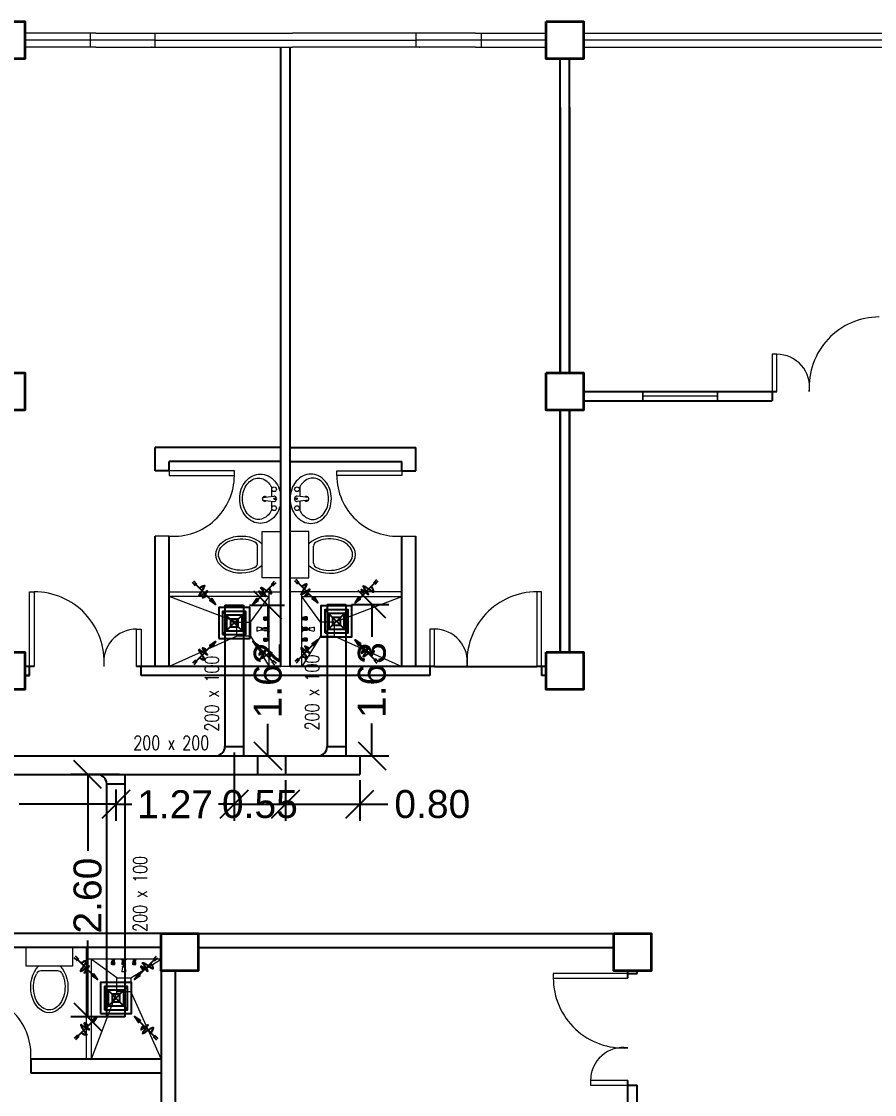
# Model space of a CAD drawing. Header units: millimetres. Extents: x 3 to 434, y 1 to 233.
# Drawn here: x 383.68 to 392.84, y 124.66 to 136.19 of the extents above; entities that cross this region are included whole.
import ezdxf

# ---------------------------------------------------------------- set-up
doc = ezdxf.new("R2010")
doc.units = ezdxf.units.MM
doc.header["$MEASUREMENT"] = 0
for name, color, linetype in [('AIR', 7, 'Continuous'), ('AIR-00', 8, 'Continuous'), ('AIR-03', 30, 'Continuous'), ('dimen', 7, 'Continuous'), ('ducting label', 7, 'Continuous'), ('exhaust', 1, 'Continuous')]:
    doc.layers.add(name, color=color, linetype=linetype)
doc.styles.add('Arch-Dim', font='simplex.shx', dxfattribs={"width": 0.75})
doc.styles.get("Standard").update_dxf_attribs({"font": 'arial.ttf'})
doc.dimstyles.new('Copy of dimension', dxfattribs={"dimtxt": 0.3, "dimasz": 0.3, "dimexe": 0.18, "dimexo": 0.0625, "dimgap": 0.09, "dimtad": 0, "dimzin": 0, "dimdsep": 46, "dimtxsty": 'Standard', "dimblk": 'OBLIQUE', "dimcen": 0.09, "dimclrd": 256, "dimclre": 256, "dimclrt": 256, "dimadec": 0, "dimazin": 0, "dimtfac": 1, "dimtofl": 0, "dimtmove": 0, "dimatfit": 3, "dimldrblk": 'OBLIQUE', "dimfxl": 1, "dimtolj": 1, "dimtzin": 0, "dimarcsym": 0})

# ---------------------------------------------------------------- blocks, each defined once
blk = doc.blocks.new('GRILL-C-IN')
at = {"layer": 'AIR-00', "ltscale": 3}
for p, q in [((-0.623, 0.601), (-0.674, 0.651)), ((-0.601, 0.623), (-0.651, 0.674)), ((-0.637, 0.637), (-0.3, 0.3)), ((0.637, 0.637), (0.3, 0.3)), ((0.601, 0.623), (0.651, 0.674)), ((0.623, 0.601), (0.674, 0.651)), ((-0.637, -0.637), (-0.3, -0.3)), ((0.637, -0.637), (0.3, -0.3)), ((-0.623, -0.601), (-0.674, -0.651)), ((-0.601, -0.623), (-0.651, -0.674)), ((0.601, -0.623), (0.651, -0.674)), ((0.623, -0.601), (0.674, -0.651))]:
    blk.add_line(p, q, dxfattribs=at)
at = {"layer": 'AIR-00', "color": 50}
for p, q in [((-0.188, 0.187), (0.187, -0.188)), ((0.187, 0.187), (-0.188, -0.188))]:
    blk.add_line(p, q, dxfattribs=at)
at = {"layer": 'AIR-00', "ltscale": 3}
for points in [[(-0.362, 0.393), (-0.393, 0.362), (-0.3, 0.3)], [(0.393, 0.362), (0.362, 0.393), (0.3, 0.3)], [(-0.362, -0.393), (-0.393, -0.362), (-0.3, -0.3)], [(0.393, -0.362), (0.362, -0.393), (0.3, -0.3)]]:
    blk.add_lwpolyline(points, close=True, dxfattribs=at)
at = {"layer": 'AIR-00', "color": 50}
for points in [[(-0.188, -0.188), (0.187, -0.188), (0.187, 0.187), (-0.188, 0.187)], [(-0.125, -0.125), (0.125, -0.125), (0.125, 0.125), (-0.125, 0.125)], [(-0.062, -0.062), (0.062, -0.062), (0.062, 0.062), (-0.062, 0.062)]]:
    blk.add_lwpolyline(points, close=True, dxfattribs=at)
at = {"layer": 'AIR-00', "ltscale": 3}
for points in [[(-0.441, 0.441), (-0.512, 0.404), (-0.432, 0.514), (-0.568, 0.43), (-0.477, 0.6), (-0.561, 0.561)], [(0.441, 0.441), (0.404, 0.512), (0.514, 0.432), (0.43, 0.568), (0.6, 0.477), (0.561, 0.561)], [(-0.441, -0.441), (-0.512, -0.404), (-0.432, -0.514), (-0.568, -0.43), (-0.477, -0.6), (-0.561, -0.561)], [(0.441, -0.441), (0.404, -0.512), (0.514, -0.432), (0.43, -0.568), (0.6, -0.477), (0.561, -0.561)]]:
    blk.add_spline(points, degree=3, dxfattribs=at)
for points in [[(-0.3, 0.3), (-0.362, 0.393), (-0.393, 0.362)], [(0.3, 0.3), (0.393, 0.362), (0.362, 0.393)], [(-0.3, -0.3), (-0.362, -0.393), (-0.393, -0.362)], [(0.3, -0.3), (0.393, -0.362), (0.362, -0.393)]]:
    blk.add_solid(points, dxfattribs=at)
at = {"layer": 'AIR-03', "color": 6}
blk.add_lwpolyline([(-0.25, -0.25), (0.25, -0.25), (0.25, 0.25), (-0.25, 0.25)], close=True, dxfattribs=at)
blk = doc.blocks.new('_Oblique')
at = {"color": 0, "linetype": 'ByBlock', "lineweight": -2}
blk.add_line((-0.5, -0.5), (0.5, 0.5), dxfattribs=at)
blk = doc.blocks.new('*D166')
at = {"layer": 'Defpoints', "color": 0, "transparency": 16777216}
for p in [(381.659, 128.2), (384.697, 128), (384.697, 127.781)]:
    blk.add_point(p, dxfattribs=at)
at = {"layer": 'dimen', "lineweight": -2, "transparency": 16777216}
for p, q in [((381.659, 128.138), (381.659, 127.601)), ((384.697, 127.938), (384.697, 127.601)), ((381.659, 127.781), (382.699, 127.781)), ((384.697, 127.781), (383.657, 127.781))]:
    blk.add_line(p, q, dxfattribs=at)
at = {"layer": 'dimen', "lineweight": -2, "transparency": 16777216, "xscale": 0.3, "yscale": 0.3, "zscale": 0.3, "rotation": 180}
blk.add_blockref('_Oblique', (381.659, 127.781), dxfattribs=at)
at = {"layer": 'dimen', "lineweight": -2, "transparency": 16777216, "xscale": 0.3, "yscale": 0.3, "zscale": 0.3}
blk.add_blockref('_Oblique', (384.697, 127.781), dxfattribs=at)
at = {"layer": 'dimen', "transparency": 16777216, "insert": (383.178, 127.781), "char_height": 0.3, "attachment_point": 5}
blk.add_mtext('\\A1;3.04', dxfattribs=at)
blk = doc.blocks.new('*D167')
at = {"layer": 'Defpoints', "color": 0, "transparency": 16777216}
for p in [(385.967, 128.4), (384.697, 128), (385.967, 127.781)]:
    blk.add_point(p, dxfattribs=at)
at = {"layer": 'dimen', "lineweight": -2, "transparency": 16777216}
for p, q in [((385.967, 128.338), (385.967, 127.601)), ((384.697, 127.938), (384.697, 127.601)), ((384.697, 127.781), (384.867, 127.781)), ((385.967, 127.781), (385.798, 127.781))]:
    blk.add_line(p, q, dxfattribs=at)
at = {"layer": 'dimen', "lineweight": -2, "transparency": 16777216, "xscale": 0.3, "yscale": 0.3, "zscale": 0.3, "rotation": 180}
blk.add_blockref('_Oblique', (384.697, 127.781), dxfattribs=at)
at = {"layer": 'dimen', "lineweight": -2, "transparency": 16777216, "xscale": 0.3, "yscale": 0.3, "zscale": 0.3}
blk.add_blockref('_Oblique', (385.967, 127.781), dxfattribs=at)
at = {"layer": 'dimen', "transparency": 16777216, "insert": (385.332, 127.781), "char_height": 0.3, "attachment_point": 5}
blk.add_mtext('\\A1;1.27', dxfattribs=at)
blk = doc.blocks.new('*D168')
at = {"layer": 'Defpoints', "color": 0, "transparency": 16777216}
for p in [(385.967, 128.4), (386.517, 128.1), (386.517, 127.781)]:
    blk.add_point(p, dxfattribs=at)
at = {"layer": 'dimen', "lineweight": -2, "transparency": 16777216}
for p, q in [((385.967, 128.338), (385.967, 127.601)), ((386.517, 128.038), (386.517, 127.601)), ((385.967, 127.781), (386.517, 127.781))]:
    blk.add_line(p, q, dxfattribs=at)
at = {"layer": 'dimen', "lineweight": -2, "transparency": 16777216, "xscale": 0.3, "yscale": 0.3, "zscale": 0.3, "rotation": 180}
blk.add_blockref('_Oblique', (385.967, 127.781), dxfattribs=at)
at = {"layer": 'dimen', "lineweight": -2, "transparency": 16777216, "xscale": 0.3, "yscale": 0.3, "zscale": 0.3}
blk.add_blockref('_Oblique', (386.517, 127.781), dxfattribs=at)
at = {"layer": 'dimen', "transparency": 16777216, "insert": (386.242, 127.781), "char_height": 0.3, "attachment_point": 5}
blk.add_mtext('\\A1;0.55', dxfattribs=at)
blk = doc.blocks.new('*D170')
at = {"layer": 'Defpoints', "color": 0, "transparency": 16777216}
for p in [(386.517, 128.1), (387.315, 128.1), (387.315, 127.781)]:
    blk.add_point(p, dxfattribs=at)
at = {"layer": 'dimen', "lineweight": -2, "transparency": 16777216}
for p, q in [((386.517, 128.038), (386.517, 127.601)), ((387.315, 128.038), (387.315, 127.601)), ((386.517, 127.781), (387.315, 127.781)), ((387.315, 127.781), (387.615, 127.781))]:
    blk.add_line(p, q, dxfattribs=at)
at = {"layer": 'dimen', "lineweight": -2, "transparency": 16777216, "xscale": 0.3, "yscale": 0.3, "zscale": 0.3, "rotation": 180}
blk.add_blockref('_Oblique', (386.517, 127.781), dxfattribs=at)
at = {"layer": 'dimen', "lineweight": -2, "transparency": 16777216, "xscale": 0.3, "yscale": 0.3, "zscale": 0.3}
blk.add_blockref('_Oblique', (387.315, 127.781), dxfattribs=at)
at = {"layer": 'dimen', "transparency": 16777216, "insert": (388.094, 127.781), "char_height": 0.3, "attachment_point": 5}
blk.add_mtext('\\A1;0.80', dxfattribs=at)
blk = doc.blocks.new('*D171')
at = {"layer": 'Defpoints', "color": 0, "transparency": 16777216}
for p in [(387.165, 129.928), (387.446, 129.928), (387.165, 128.3)]:
    blk.add_point(p, dxfattribs=at)
at = {"layer": 'dimen', "lineweight": -2, "transparency": 16777216}
for p, q in [((387.227, 129.928), (387.626, 129.928)), ((387.446, 129.928), (387.446, 129.58)), ((387.446, 128.3), (387.446, 128.649)), ((387.227, 128.3), (387.626, 128.3))]:
    blk.add_line(p, q, dxfattribs=at)
at = {"layer": 'dimen', "lineweight": -2, "transparency": 16777216, "xscale": 0.3, "yscale": 0.3, "zscale": 0.3}
for p, rotation in [((387.446, 129.928), 90), ((387.446, 128.3), 270)]:
    blk.add_blockref('_Oblique', p, dxfattribs=dict(at, rotation=rotation))
at = {"layer": 'dimen', "transparency": 16777216, "insert": (387.446, 129.114), "char_height": 0.3, "attachment_point": 5, "rotation": 90}
blk.add_mtext('\\A1;1.63', dxfattribs=at)
blk = doc.blocks.new('*D172')
at = {"layer": 'Defpoints', "color": 0, "transparency": 16777216}
for p in [(386.067, 129.919), (386.067, 128.3), (386.328, 128.3)]:
    blk.add_point(p, dxfattribs=at)
at = {"layer": 'dimen', "lineweight": -2, "transparency": 16777216}
for p, q in [((386.13, 129.919), (386.508, 129.919)), ((386.328, 129.919), (386.328, 129.574)), ((386.328, 128.3), (386.328, 128.646)), ((386.13, 128.3), (386.508, 128.3))]:
    blk.add_line(p, q, dxfattribs=at)
at = {"layer": 'dimen', "lineweight": -2, "transparency": 16777216, "xscale": 0.3, "yscale": 0.3, "zscale": 0.3}
for p, rotation in [((386.328, 129.919), 90), ((386.328, 128.3), 270)]:
    blk.add_blockref('_Oblique', p, dxfattribs=dict(at, rotation=rotation))
at = {"layer": 'dimen', "transparency": 16777216, "insert": (386.328, 129.11), "char_height": 0.3, "attachment_point": 5, "rotation": 90}
blk.add_mtext('\\A1;1.62', dxfattribs=at)
blk = doc.blocks.new('*D176')
at = {"layer": 'Defpoints', "color": 0, "transparency": 16777216}
for p in [(384.797, 128.1), (384.393, 125.498), (384.797, 125.498)]:
    blk.add_point(p, dxfattribs=at)
at = {"layer": 'dimen', "lineweight": -2, "transparency": 16777216}
for p, q in [((384.735, 128.1), (384.213, 128.1)), ((384.393, 128.1), (384.393, 127.281)), ((384.393, 125.498), (384.393, 126.317)), ((384.735, 125.498), (384.213, 125.498))]:
    blk.add_line(p, q, dxfattribs=at)
at = {"layer": 'dimen', "lineweight": -2, "transparency": 16777216, "xscale": 0.3, "yscale": 0.3, "zscale": 0.3}
for p, rotation in [((384.393, 128.1), 90), ((384.393, 125.498), 270)]:
    blk.add_blockref('_Oblique', p, dxfattribs=dict(at, rotation=rotation))
at = {"layer": 'dimen', "transparency": 16777216, "insert": (384.393, 126.799), "char_height": 0.3, "attachment_point": 5, "rotation": 90}
blk.add_mtext('\\A1;2.60', dxfattribs=at)

msp = doc.modelspace()

# ---------------------------------------------------------------- linework, layer by layer
at = {"color": 8, "linetype": 'ByBlock', "lineweight": 9}
for p, q in [((383.718, 136.062), (383.718, 136.062)), ((384.481, 136.062), (383.718, 136.062)), ((384.418, 136.062), (384.418, 135.912)), ((384.481, 136.062), (385.681, 136.062)), ((385.118, 135.912), (385.118, 136.062)), ((385.681, 136.062), (386.593, 136.062)), ((387.356, 136.062), (386.593, 136.062)), ((388.556, 136.062), (387.356, 136.062)), ((387.918, 136.062), (387.918, 135.912)), ((388.556, 136.062), (389.318, 136.062)), ((388.618, 136.062), (388.618, 135.912)), ((389.718, 136.062), (393.043, 136.062)), ((389.718, 136.062), (389.718, 136.062)), ((385.118, 135.987), (383.718, 135.987)), ((384.481, 135.912), (383.718, 135.912)), ((384.481, 135.912), (385.681, 135.912)), ((385.118, 135.987), (387.918, 135.987)), ((385.681, 135.912), (386.593, 135.912)), ((387.356, 135.912), (386.593, 135.912)), ((388.556, 135.912), (387.356, 135.912)), ((389.318, 135.987), (387.918, 135.987)), ((388.556, 135.912), (389.318, 135.912)), ((393.043, 135.989), (389.718, 135.989)), ((389.718, 135.912), (393.043, 135.912)), ((391.818, 135.912), (391.968, 135.912)), ((386.468, 135.112), (386.468, 129.262)), ((386.568, 135.112), (386.568, 129.262)), ((390.756, 132.214), (390.356, 132.214)), ((390.356, 132.214), (390.356, 132.114)), ((391.156, 132.164), (390.356, 132.164)), ((390.356, 132.114), (391.156, 132.114)), ((391.156, 132.114), (391.156, 132.214)), ((386.468, 131.648), (386.468, 129.698)), ((386.343, 129.262), (386.343, 130.062)), ((386.693, 129.262), (386.693, 130.062)), ((386.343, 129.262), (385.268, 129.262)), ((386.568, 129.262), (386.468, 129.262)), ((382.981, 126.241), (384.931, 126.241)), ((385.181, 126.116), (384.381, 126.116))]:
    msp.add_line(p, q, dxfattribs=at)
at = {"color": 8, "linetype": 'ByBlock', "lineweight": 25}
for p, q in [((386.468, 129.262), (386.468, 135.912)), ((386.568, 129.262), (386.568, 135.912)), ((389.468, 132.414), (389.468, 135.789)), ((389.568, 132.414), (389.568, 135.789)), ((389.468, 135.264), (389.468, 132.414)), ((389.568, 135.264), (389.568, 132.414)), ((389.718, 132.214), (391.793, 132.214)), ((389.718, 132.114), (391.743, 132.114)), ((391.743, 132.214), (391.743, 132.114)), ((389.468, 132.014), (389.468, 129.414)), ((389.468, 129.414), (389.468, 132.014)), ((389.568, 132.014), (389.568, 129.414)), ((389.568, 129.414), (389.568, 132.014)), ((383.818, 129.262), (383.718, 129.262)), ((383.768, 129.162), (383.768, 129.262)), ((386.468, 129.262), (384.918, 129.262)), ((384.968, 129.162), (384.968, 129.262)), ((388.118, 129.262), (386.568, 129.262)), ((388.068, 129.262), (388.068, 129.162)), ((389.318, 129.262), (389.218, 129.262)), ((389.268, 129.262), (389.268, 129.162)), ((383.768, 129.162), (383.718, 129.162)), ((383.718, 129.162), (383.768, 129.162)), ((388.068, 129.162), (384.968, 129.162)), ((389.318, 129.162), (389.268, 129.162)), ((390.193, 125.914), (390.193, 125.991)), ((390.193, 125.964), (390.293, 125.964)), ((390.293, 125.964), (390.293, 125.991)), ((383.781, 125.041), (383.781, 124.891)), ((390.193, 123.414), (390.193, 124.814)), ((390.193, 124.764), (390.293, 124.764)), ((390.293, 123.414), (390.293, 124.764))]:
    msp.add_line(p, q, dxfattribs=at)
at = {"color": 8, "linetype": 'ByBlock', "lineweight": 25, "ltscale": 0.3}
for p, q in [((385.118, 131.362), (385.118, 131.612)), ((386.468, 131.612), (385.118, 131.612)), ((386.568, 131.612), (387.918, 131.612)), ((387.918, 131.362), (387.918, 131.612)), ((385.268, 131.362), (385.268, 131.462)), ((386.468, 131.462), (385.268, 131.462)), ((386.568, 131.462), (387.768, 131.462)), ((387.768, 131.362), (387.768, 131.462)), ((385.268, 131.362), (385.118, 131.362)), ((387.768, 131.362), (387.918, 131.362)), ((385.118, 129.262), (385.118, 130.662)), ((385.268, 129.262), (385.268, 130.662)), ((387.768, 129.262), (387.768, 130.662)), ((387.918, 129.262), (387.918, 130.662)), ((385.181, 125.041), (383.781, 125.041)), ((385.181, 124.891), (383.781, 124.891))]:
    msp.add_line(p, q, dxfattribs=at)
at = {"color": 8, "lineweight": 9}
for p, q in [((386.27, 131.077), (386.392, 131.09)), ((386.766, 131.077), (386.644, 131.09)), ((386.27, 131.048), (386.392, 131.034)), ((386.766, 131.048), (386.644, 131.034)), ((386.268, 130.712), (386.468, 130.712)), ((386.268, 130.212), (386.268, 130.712)), ((386.468, 130.712), (386.468, 130.212)), ((386.768, 130.712), (386.568, 130.712)), ((386.568, 130.712), (386.568, 130.212)), ((386.768, 130.212), (386.768, 130.712)), ((386.218, 130.372), (386.218, 130.553)), ((386.818, 130.372), (386.818, 130.553)), ((386.468, 130.212), (386.268, 130.212)), ((386.568, 130.212), (386.768, 130.212)), ((386.211, 129.682), (386.211, 129.643)), ((386.258, 129.675), (386.216, 129.683)), ((386.284, 129.789), (386.286, 129.789)), ((386.284, 129.763), (386.284, 129.789)), ((386.284, 129.763), (386.286, 129.763)), ((386.286, 129.789), (386.288, 129.793)), ((386.286, 129.763), (386.286, 129.789)), ((386.286, 129.763), (386.288, 129.759)), ((386.288, 129.793), (386.31, 129.793)), ((386.288, 129.759), (386.288, 129.793)), ((386.288, 129.759), (386.31, 129.759)), ((386.296, 129.782), (386.309, 129.782)), ((386.296, 129.77), (386.309, 129.77)), ((386.297, 129.789), (386.309, 129.789)), ((386.297, 129.763), (386.309, 129.763)), ((386.31, 129.793), (386.314, 129.79)), ((386.31, 129.789), (386.31, 129.782)), ((386.31, 129.763), (386.31, 129.77)), ((386.31, 129.759), (386.314, 129.761)), ((386.316, 129.79), (386.321, 129.79)), ((386.316, 129.762), (386.321, 129.762)), ((386.321, 129.762), (386.321, 129.79)), ((386.321, 129.79), (386.324, 129.789)), ((386.321, 129.762), (386.324, 129.763)), ((386.324, 129.763), (386.324, 129.789)), ((386.335, 129.787), (386.324, 129.787)), ((386.335, 129.765), (386.324, 129.765)), ((386.342, 129.793), (386.335, 129.79)), ((386.335, 129.762), (386.335, 129.79)), ((386.342, 129.759), (386.335, 129.762)), ((386.343, 129.691), (386.337, 129.68)), ((386.342, 129.793), (386.343, 129.793)), ((386.342, 129.759), (386.342, 129.793)), ((386.342, 129.759), (386.343, 129.759)), ((386.343, 129.759), (386.343, 129.793)), ((386.343, 129.633), (386.343, 129.691)), ((386.694, 129.793), (386.693, 129.793)), ((386.693, 129.759), (386.693, 129.793)), ((386.694, 129.759), (386.693, 129.759)), ((386.693, 129.691), (386.699, 129.68)), ((386.693, 129.633), (386.693, 129.691)), ((386.694, 129.793), (386.701, 129.79)), ((386.694, 129.759), (386.694, 129.793)), ((386.694, 129.759), (386.701, 129.762)), ((386.701, 129.762), (386.701, 129.79)), ((386.701, 129.787), (386.712, 129.787)), ((386.701, 129.765), (386.712, 129.765)), ((386.715, 129.79), (386.712, 129.789)), ((386.712, 129.763), (386.712, 129.789)), ((386.715, 129.762), (386.712, 129.763)), ((386.721, 129.79), (386.715, 129.79)), ((386.715, 129.762), (386.715, 129.79)), ((386.721, 129.762), (386.715, 129.762)), ((386.726, 129.793), (386.722, 129.79)), ((386.726, 129.759), (386.722, 129.761)), ((386.748, 129.793), (386.726, 129.793)), ((386.726, 129.789), (386.726, 129.782)), ((386.726, 129.763), (386.726, 129.77)), ((386.748, 129.759), (386.726, 129.759)), ((386.74, 129.789), (386.727, 129.789)), ((386.74, 129.763), (386.727, 129.763)), ((386.74, 129.782), (386.728, 129.782)), ((386.74, 129.77), (386.728, 129.77)), ((386.75, 129.789), (386.748, 129.793)), ((386.748, 129.759), (386.748, 129.793)), ((386.75, 129.763), (386.748, 129.759)), ((386.752, 129.789), (386.75, 129.789)), ((386.75, 129.763), (386.75, 129.789)), ((386.752, 129.763), (386.75, 129.763)), ((386.752, 129.763), (386.752, 129.789)), ((386.778, 129.675), (386.82, 129.683)), ((386.825, 129.682), (386.825, 129.643)), ((386.258, 129.65), (386.216, 129.641)), ((386.258, 129.65), (386.258, 129.675)), ((386.258, 129.675), (386.265, 129.675)), ((386.258, 129.65), (386.258, 129.675)), ((386.265, 129.65), (386.258, 129.65)), ((386.265, 129.675), (386.265, 129.65)), ((386.328, 129.67), (386.265, 129.67)), ((386.265, 129.655), (386.328, 129.655)), ((386.284, 129.67), (386.284, 129.675)), ((386.284, 129.675), (386.286, 129.675)), ((386.284, 129.649), (386.284, 129.655)), ((386.284, 129.649), (386.286, 129.649)), ((386.286, 129.675), (386.288, 129.679)), ((386.286, 129.67), (386.286, 129.675)), ((386.286, 129.649), (386.286, 129.655)), ((386.286, 129.649), (386.288, 129.646)), ((386.286, 129.562), (386.288, 129.565)), ((386.288, 129.67), (386.288, 129.679)), ((386.288, 129.679), (386.31, 129.679)), ((386.288, 129.646), (386.288, 129.655)), ((386.288, 129.646), (386.31, 129.646)), ((386.288, 129.532), (386.288, 129.565)), ((386.288, 129.565), (386.31, 129.565)), ((386.297, 129.675), (386.309, 129.675)), ((386.297, 129.649), (386.309, 129.649)), ((386.31, 129.679), (386.314, 129.677)), ((386.31, 129.676), (386.31, 129.67)), ((386.31, 129.649), (386.31, 129.655)), ((386.31, 129.646), (386.314, 129.648)), ((386.31, 129.565), (386.314, 129.563)), ((386.316, 129.676), (386.321, 129.676)), ((386.316, 129.648), (386.321, 129.648)), ((386.321, 129.67), (386.321, 129.676)), ((386.321, 129.676), (386.324, 129.676)), ((386.321, 129.648), (386.321, 129.655)), ((386.321, 129.648), (386.324, 129.649)), ((386.324, 129.67), (386.324, 129.676)), ((386.328, 129.674), (386.324, 129.674)), ((386.324, 129.649), (386.324, 129.655)), ((386.328, 129.651), (386.324, 129.651)), ((386.328, 129.68), (386.328, 129.645)), ((386.337, 129.68), (386.328, 129.68)), ((386.328, 129.655), (386.328, 129.67)), ((386.328, 129.645), (386.337, 129.645)), ((386.342, 129.566), (386.336, 129.562)), ((386.337, 129.68), (386.337, 129.645)), ((386.337, 129.645), (386.337, 129.68)), ((386.337, 129.645), (386.343, 129.633)), ((386.342, 129.532), (386.342, 129.566)), ((386.342, 129.566), (386.343, 129.566)), ((386.343, 129.532), (386.343, 129.566)), ((386.699, 129.645), (386.693, 129.633)), ((386.693, 129.532), (386.693, 129.566)), ((386.694, 129.566), (386.693, 129.566)), ((386.694, 129.532), (386.694, 129.566)), ((386.694, 129.566), (386.701, 129.562)), ((386.699, 129.68), (386.699, 129.645)), ((386.699, 129.645), (386.699, 129.68)), ((386.699, 129.68), (386.709, 129.68)), ((386.709, 129.645), (386.699, 129.645)), ((386.709, 129.68), (386.709, 129.645)), ((386.709, 129.674), (386.712, 129.674)), ((386.709, 129.67), (386.771, 129.67)), ((386.709, 129.655), (386.709, 129.67)), ((386.771, 129.655), (386.709, 129.655)), ((386.709, 129.651), (386.712, 129.651)), ((386.712, 129.67), (386.712, 129.676)), ((386.715, 129.676), (386.712, 129.676)), ((386.712, 129.649), (386.712, 129.655)), ((386.715, 129.648), (386.712, 129.649)), ((386.715, 129.67), (386.715, 129.676)), ((386.721, 129.676), (386.715, 129.676)), ((386.715, 129.648), (386.715, 129.655)), ((386.721, 129.648), (386.715, 129.648)), ((386.726, 129.679), (386.722, 129.677)), ((386.726, 129.646), (386.722, 129.648)), ((386.726, 129.565), (386.722, 129.563)), ((386.748, 129.679), (386.726, 129.679)), ((386.726, 129.676), (386.726, 129.67)), ((386.726, 129.649), (386.726, 129.655)), ((386.748, 129.646), (386.726, 129.646)), ((386.748, 129.565), (386.726, 129.565)), ((386.74, 129.675), (386.727, 129.675)), ((386.74, 129.649), (386.727, 129.649)), ((386.748, 129.67), (386.748, 129.679)), ((386.75, 129.675), (386.748, 129.679)), ((386.748, 129.646), (386.748, 129.655)), ((386.75, 129.649), (386.748, 129.646)), ((386.748, 129.532), (386.748, 129.565)), ((386.75, 129.562), (386.748, 129.565)), ((386.75, 129.67), (386.75, 129.675)), ((386.752, 129.675), (386.75, 129.675)), ((386.75, 129.649), (386.75, 129.655)), ((386.752, 129.649), (386.75, 129.649)), ((386.752, 129.67), (386.752, 129.675)), ((386.752, 129.649), (386.752, 129.655)), ((386.778, 129.675), (386.771, 129.675)), ((386.771, 129.675), (386.771, 129.65)), ((386.771, 129.65), (386.778, 129.65)), ((386.778, 129.65), (386.778, 129.675)), ((386.778, 129.65), (386.778, 129.675)), ((386.778, 129.65), (386.82, 129.641)), ((386.284, 129.536), (386.284, 129.562)), ((386.284, 129.562), (386.286, 129.562)), ((386.284, 129.536), (386.286, 129.536)), ((386.286, 129.536), (386.286, 129.562)), ((386.286, 129.536), (386.288, 129.532)), ((386.288, 129.532), (386.31, 129.532)), ((386.297, 129.562), (386.309, 129.562)), ((386.297, 129.555), (386.309, 129.555)), ((386.297, 129.543), (386.309, 129.543)), ((386.297, 129.536), (386.309, 129.536)), ((386.31, 129.562), (386.31, 129.555)), ((386.31, 129.535), (386.31, 129.543)), ((386.31, 129.532), (386.314, 129.534)), ((386.316, 129.563), (386.321, 129.563)), ((386.316, 129.535), (386.321, 129.535)), ((386.321, 129.563), (386.324, 129.562)), ((386.321, 129.535), (386.321, 129.563)), ((386.321, 129.535), (386.324, 129.535)), ((386.324, 129.535), (386.324, 129.562)), ((386.336, 129.56), (386.324, 129.56)), ((386.336, 129.537), (386.324, 129.537)), ((386.336, 129.535), (386.336, 129.562)), ((386.342, 129.532), (386.336, 129.535)), ((386.342, 129.532), (386.343, 129.532)), ((386.694, 129.532), (386.693, 129.532)), ((386.694, 129.532), (386.701, 129.535)), ((386.701, 129.535), (386.701, 129.562)), ((386.701, 129.56), (386.712, 129.56)), ((386.701, 129.537), (386.712, 129.537)), ((386.715, 129.563), (386.712, 129.562)), ((386.712, 129.535), (386.712, 129.562)), ((386.715, 129.535), (386.712, 129.535)), ((386.715, 129.535), (386.715, 129.563)), ((386.721, 129.563), (386.715, 129.563)), ((386.721, 129.535), (386.715, 129.535)), ((386.726, 129.532), (386.722, 129.534)), ((386.726, 129.562), (386.726, 129.555)), ((386.726, 129.535), (386.726, 129.543)), ((386.748, 129.532), (386.726, 129.532)), ((386.74, 129.562), (386.727, 129.562)), ((386.74, 129.536), (386.727, 129.536)), ((386.74, 129.555), (386.728, 129.555)), ((386.74, 129.543), (386.728, 129.543)), ((386.75, 129.536), (386.748, 129.532)), ((386.75, 129.536), (386.75, 129.562)), ((386.752, 129.562), (386.75, 129.562)), ((386.752, 129.536), (386.75, 129.536)), ((386.752, 129.536), (386.752, 129.562)), ((383.731, 126.041), (383.731, 126.241)), ((383.731, 126.241), (384.231, 126.241)), ((384.231, 126.241), (384.231, 126.041)), ((384.65, 126.115), (384.65, 126.116)), ((384.684, 126.116), (384.65, 126.116)), ((384.65, 126.115), (384.653, 126.108)), ((384.684, 126.115), (384.65, 126.115)), ((384.681, 126.108), (384.653, 126.108)), ((384.656, 126.108), (384.656, 126.096)), ((384.678, 126.108), (384.678, 126.096)), ((384.684, 126.115), (384.681, 126.108)), ((384.684, 126.115), (384.684, 126.116)), ((384.752, 126.116), (384.763, 126.11)), ((384.81, 126.116), (384.752, 126.116)), ((384.763, 126.11), (384.798, 126.11)), ((384.798, 126.11), (384.763, 126.11)), ((384.763, 126.11), (384.763, 126.1)), ((384.798, 126.11), (384.81, 126.116)), ((384.798, 126.1), (384.798, 126.11)), ((384.911, 126.116), (384.877, 126.116)), ((384.877, 126.115), (384.877, 126.116)), ((384.911, 126.115), (384.877, 126.115)), ((384.877, 126.115), (384.881, 126.108)), ((384.908, 126.108), (384.881, 126.108)), ((384.883, 126.108), (384.883, 126.096)), ((384.906, 126.108), (384.906, 126.096)), ((384.911, 126.115), (384.908, 126.108)), ((384.911, 126.115), (384.911, 126.116)), ((384.231, 126.041), (383.731, 126.041)), ((384.65, 126.082), (384.652, 126.086)), ((384.65, 126.06), (384.65, 126.082)), ((384.654, 126.058), (384.65, 126.06)), ((384.684, 126.06), (384.65, 126.06)), ((384.653, 126.094), (384.654, 126.096)), ((384.653, 126.088), (384.653, 126.094)), ((384.681, 126.094), (384.653, 126.094)), ((384.68, 126.096), (384.654, 126.096)), ((384.654, 126.082), (384.661, 126.082)), ((384.654, 126.069), (384.654, 126.081)), ((384.654, 126.057), (384.654, 126.058)), ((384.68, 126.058), (384.654, 126.058)), ((384.68, 126.057), (384.654, 126.057)), ((384.661, 126.069), (384.661, 126.081)), ((384.68, 126.082), (384.673, 126.082)), ((384.673, 126.069), (384.673, 126.081)), ((384.681, 126.094), (384.68, 126.096)), ((384.68, 126.069), (384.68, 126.081)), ((384.68, 126.058), (384.684, 126.06)), ((384.68, 126.057), (384.68, 126.058)), ((384.681, 126.088), (384.681, 126.094)), ((384.684, 126.082), (384.681, 126.086)), ((384.684, 126.06), (384.684, 126.082)), ((384.768, 126.03), (384.76, 125.988)), ((384.763, 126.1), (384.798, 126.1)), ((384.764, 126.082), (384.766, 126.086)), ((384.764, 126.06), (384.764, 126.082)), ((384.773, 126.06), (384.764, 126.06)), ((384.768, 126.058), (384.764, 126.06)), ((384.773, 126.096), (384.767, 126.096)), ((384.767, 126.094), (384.767, 126.096)), ((384.773, 126.094), (384.767, 126.094)), ((384.767, 126.088), (384.767, 126.094)), ((384.767, 126.082), (384.773, 126.082)), ((384.767, 126.069), (384.767, 126.081)), ((384.773, 126.058), (384.768, 126.058)), ((384.768, 126.057), (384.768, 126.058)), ((384.773, 126.057), (384.768, 126.057)), ((384.768, 126.03), (384.768, 126.038)), ((384.768, 126.038), (384.793, 126.038)), ((384.793, 126.03), (384.768, 126.03)), ((384.793, 126.03), (384.768, 126.03)), ((384.769, 126.1), (384.769, 126.096)), ((384.773, 126.1), (384.773, 126.038)), ((384.788, 126.1), (384.773, 126.1)), ((384.788, 126.038), (384.788, 126.1)), ((384.794, 126.096), (384.788, 126.096)), ((384.795, 126.094), (384.788, 126.094)), ((384.794, 126.082), (384.788, 126.082)), ((384.797, 126.06), (384.788, 126.06)), ((384.794, 126.058), (384.788, 126.058)), ((384.794, 126.057), (384.788, 126.057)), ((384.792, 126.1), (384.792, 126.096)), ((384.793, 126.038), (384.793, 126.03)), ((384.793, 126.03), (384.801, 125.988)), ((384.795, 126.094), (384.794, 126.096)), ((384.794, 126.069), (384.794, 126.081)), ((384.794, 126.058), (384.797, 126.06)), ((384.794, 126.057), (384.794, 126.058)), ((384.795, 126.088), (384.795, 126.094)), ((384.797, 126.082), (384.795, 126.086)), ((384.797, 126.06), (384.797, 126.082)), ((384.878, 126.082), (384.88, 126.086)), ((384.878, 126.06), (384.878, 126.082)), ((384.911, 126.06), (384.878, 126.06)), ((384.881, 126.058), (384.878, 126.06)), ((384.88, 126.094), (384.881, 126.096)), ((384.908, 126.094), (384.88, 126.094)), ((384.88, 126.088), (384.88, 126.094)), ((384.907, 126.096), (384.881, 126.096)), ((384.881, 126.082), (384.888, 126.082)), ((384.881, 126.069), (384.881, 126.081)), ((384.907, 126.058), (384.881, 126.058)), ((384.881, 126.057), (384.881, 126.058)), ((384.907, 126.057), (384.881, 126.057)), ((384.888, 126.069), (384.888, 126.081)), ((384.907, 126.082), (384.9, 126.082)), ((384.9, 126.069), (384.9, 126.081)), ((384.908, 126.094), (384.907, 126.096)), ((384.907, 126.069), (384.907, 126.081)), ((384.907, 126.058), (384.911, 126.06)), ((384.907, 126.057), (384.907, 126.058)), ((384.908, 126.088), (384.908, 126.094)), ((384.911, 126.082), (384.909, 126.086)), ((384.911, 126.06), (384.911, 126.082)), ((384.071, 125.991), (383.89, 125.991)), ((384.761, 125.984), (384.8, 125.984))]:
    msp.add_line(p, q, dxfattribs=at)
at = {"color": 8, "linetype": 'ByBlock', "lineweight": 9, "ltscale": 0.3}
for p, q in [((385.268, 130.662), (385.118, 130.662)), ((387.768, 130.662), (387.918, 130.662)), ((385.993, 129.737), (385.268, 130.012)), ((386.143, 129.737), (386.343, 130.012)), ((386.893, 129.737), (386.693, 130.012)), ((387.043, 129.737), (387.768, 130.012)), ((385.993, 129.587), (385.268, 129.262)), ((386.143, 129.587), (386.343, 129.262)), ((386.893, 129.587), (386.693, 129.262)), ((387.043, 129.587), (387.768, 129.262)), ((384.706, 125.916), (384.431, 126.116)), ((384.856, 125.916), (385.181, 126.116)), ((384.706, 125.766), (384.431, 125.041)), ((384.856, 125.766), (385.181, 125.041))]:
    msp.add_line(p, q, dxfattribs=at)
at = {"color": 8, "lineweight": 25}
for p, q in [((388.118, 129.262), (389.218, 129.262)), ((385.181, 126.391), (380.718, 126.391)), ((385.581, 126.391), (390.043, 126.391)), ((385.181, 126.241), (380.718, 126.241)), ((385.581, 126.241), (390.043, 126.241)), ((385.181, 125.991), (385.181, 120.414)), ((385.331, 125.991), (385.331, 120.414))]:
    msp.add_line(p, q, dxfattribs=at)
at = {"color": 8, "linetype": 'ByBlock', "lineweight": 35}
for points in [[(383.318, 136.189), (383.718, 136.189), (383.718, 135.789), (383.318, 135.789)], [(389.318, 136.189), (389.718, 136.189), (389.718, 135.789), (389.318, 135.789)], [(383.318, 132.414), (383.718, 132.414), (383.718, 132.014), (383.318, 132.014)], [(389.318, 132.414), (389.718, 132.414), (389.718, 132.014), (389.318, 132.014)], [(383.318, 129.414), (383.718, 129.414), (383.718, 129.014), (383.318, 129.014)], [(389.318, 129.414), (389.718, 129.414), (389.718, 129.014), (389.318, 129.014)]]:
    msp.add_lwpolyline(points, close=True, dxfattribs=at)
at = {"color": 8, "lineweight": 13, "ltscale": 0.03}
for points in [[(391.743, 132.214), (391.793, 132.214), (391.793, 132.614), (391.743, 132.614)], [(385.268, 131.362), (385.268, 131.312), (385.968, 131.312), (385.968, 131.362)], [(387.768, 131.362), (387.768, 131.312), (387.068, 131.312), (387.068, 131.362)], [(383.818, 129.262), (383.768, 129.262), (383.768, 130.062), (383.818, 130.062)], [(389.218, 129.262), (389.268, 129.262), (389.268, 130.062), (389.218, 130.062)], [(384.968, 129.262), (384.918, 129.262), (384.918, 129.662), (384.968, 129.662)], [(388.068, 129.262), (388.118, 129.262), (388.118, 129.662), (388.068, 129.662)], [(390.193, 125.914), (390.193, 125.964), (389.393, 125.964), (389.393, 125.914)], [(390.193, 124.764), (390.193, 124.814), (389.793, 124.814), (389.793, 124.764)]]:
    msp.add_lwpolyline(points, close=True, dxfattribs=at)
at = {"color": 8, "lineweight": 9}
msp.add_lwpolyline([(390.356, 132.214), (391.156, 132.214), (391.156, 132.114), (390.356, 132.114)], close=True, dxfattribs=at)
for points in [[(386.247, 130.797, -0.11576), (386.165, 130.817, -0.104047), (386.091, 130.875, -0.090875), (386.043, 130.959, -0.083344), (386.026, 131.062, -0.083344), (386.043, 131.166, -0.090875), (386.091, 131.25, -0.104047), (386.165, 131.308, -0.11576), (386.247, 131.327, -0.11576), (386.33, 131.308, -0.104047), (386.403, 131.25, -0.090875), (386.451, 131.166, -0.083344), (386.468, 131.062, -0.083344), (386.451, 130.959, -0.090875), (386.403, 130.875, -0.104047), (386.33, 130.817, -0.11576)], [(386.789, 130.797, 0.11576), (386.872, 130.817, 0.104047), (386.945, 130.875, 0.090875), (386.993, 130.959, 0.083344), (387.01, 131.062, 0.083344), (386.993, 131.166, 0.090875), (386.945, 131.25, 0.104047), (386.872, 131.308, 0.11576), (386.789, 131.327, 0.11576), (386.707, 131.308, 0.104047), (386.633, 131.25, 0.090875), (386.585, 131.166, 0.083344), (386.568, 131.062, 0.083344), (386.585, 130.959, 0.090875), (386.633, 130.875, 0.104047), (386.707, 130.817, 0.11576)]]:
    msp.add_lwpolyline(points, format="xyb", close=True, dxfattribs=at)
for points in [[(386.226, 130.84, -0.124838), (386.164, 130.856, -0.105788), (386.106, 130.905, -0.086697), (386.07, 130.975, -0.076776), (386.056, 131.062, -0.076776), (386.07, 131.15, -0.086697), (386.106, 131.22, -0.105788), (386.164, 131.269, -0.124838), (386.226, 131.285, -0.124838), (386.289, 131.269, -0.105788), (386.346, 131.22, -0.040067), (386.366, 131.189), (386.366, 131.087, -0.040067)], [(386.81, 130.84, 0.124838), (386.873, 130.856, 0.105788), (386.93, 130.905, 0.086697), (386.967, 130.975, 0.076776), (386.98, 131.062, 0.076776), (386.967, 131.15, 0.086697), (386.93, 131.22, 0.105788), (386.873, 131.269, 0.124838), (386.81, 131.285, 0.124838), (386.748, 131.269, 0.105788), (386.69, 131.22, 0.040067), (386.67, 131.189), (386.67, 131.087, 0.040067)], [(386.366, 131.038), (386.366, 130.936, -0.040067), (386.346, 130.905, -0.105788), (386.289, 130.856, -0.124838), (386.226, 130.84, -0.124838)], [(386.67, 131.038), (386.67, 130.936, 0.040067), (386.69, 130.905, 0.105788), (386.748, 130.856, 0.124838), (386.81, 130.84, 0.124838)]]:
    msp.add_lwpolyline(points, format="xyb", dxfattribs=at)
at = {"color": 8, "linetype": 'ByBlock', "lineweight": 9, "ltscale": 0.3}
for points in [[(386.343, 130.012), (385.268, 130.012), (385.268, 130.062), (386.468, 130.062), (386.468, 130.062)], [(386.693, 130.012), (387.768, 130.012), (387.768, 130.062), (386.568, 130.062), (386.568, 130.062)], [(384.431, 126.116), (384.431, 125.041), (384.381, 125.041), (384.381, 126.241), (384.381, 126.241)]]:
    msp.add_lwpolyline(points, dxfattribs=at)
at = {"color": 8, "linetype": 'ByBlock', "lineweight": 9, "ltscale": 0.03}
for points in [[(386.143, 129.737), (386.143, 129.587), (385.993, 129.587), (385.993, 129.737)], [(386.893, 129.737), (386.893, 129.587), (387.043, 129.587), (387.043, 129.737)], [(384.706, 125.916), (384.856, 125.916), (384.856, 125.766), (384.706, 125.766)]]:
    msp.add_lwpolyline(points, close=True, dxfattribs=at)
at = {"color": 8, "lineweight": 35}
for points in [[(385.181, 126.391), (385.581, 126.391), (385.581, 125.991), (385.181, 125.991)], [(390.043, 126.391), (390.443, 126.391), (390.443, 125.991), (390.043, 125.991)]]:
    msp.add_lwpolyline(points, close=True, dxfattribs=at)
at = {"color": 8, "lineweight": 9}
for centre, radius in [((386.395, 131.164), 0.0255), ((386.641, 131.164), 0.0255), ((386.402, 131.062), 0.0095), ((386.635, 131.062), 0.0095), ((386.395, 130.961), 0.0255), ((386.641, 130.961), 0.0255)]:
    msp.add_circle(centre, radius, dxfattribs=at)
at = {"color": 8, "lineweight": 13, "ltscale": 0.03}
for centre, radius, start, end in [((392.893, 132.263), 0.752, 90, 183.6952), ((391.793, 132.261), 0.353, 352.3719, 90), ((385.316, 131.312), 0.652, 265.7578, 0), ((387.72, 131.312), 0.652, 180, 274.2422), ((383.818, 129.311), 0.752, 356.3048, 90), ((389.218, 129.311), 0.752, 90, 183.6952), ((384.918, 129.309), 0.353, 90, 187.6281), ((388.118, 129.309), 0.353, 352.3719, 90), ((390.145, 125.914), 0.752, 180, 273.6952), ((383.131, 125.089), 0.652, 355.7578, 90), ((390.146, 124.814), 0.353, 82.3719, 180)]:
    msp.add_arc(centre, radius, start, end, dxfattribs=at)
at = {"color": 8, "lineweight": 9}
for centre, radius, start, end in [((386.293, 131.062), 0.025, 161.3793, 198.6207), ((386.364, 131.062), 0.0948, 171.2026, 188.7974), ((386.293, 131.062), 0.025, 48.7978, 143.6932), ((386.395, 131.062), 0.028, 263.7545, 96.2455), ((386.641, 131.062), 0.028, 83.7545, 276.2455), ((386.743, 131.062), 0.025, 36.3068, 131.2022), ((386.672, 131.062), 0.0948, 351.2026, 8.7974), ((386.743, 131.062), 0.025, 341.3793, 18.6207), ((386.293, 131.062), 0.025, 216.3068, 311.2022), ((386.743, 131.062), 0.025, 228.7978, 323.6932), ((386.168, 130.553), 0.05, 0, 61.9916), ((386.868, 130.553), 0.05, 118.0084, 180), ((386.168, 130.372), 0.05, 298.1501, 0), ((386.868, 130.372), 0.05, 180, 241.8499), ((383.89, 125.941), 0.05, 90, 151.9916), ((384.071, 125.941), 0.05, 28.1501, 90)]:
    msp.add_arc(centre, radius, start, end, dxfattribs=at)
at = {"color": 8, "lineweight": 9, "extrusion": (0, 0, -1)}
for centre, major_axis in [((386.043, 130.462), (0.275, 0)), ((383.981, 125.816), (0, 0.275))]:
    msp.add_ellipse(centre, major_axis=major_axis, ratio=0.727273, start_param=0.612555, end_param=5.670631, dxfattribs=at)
at = {"color": 8, "lineweight": 9}
for centre, major_axis, ratio, start_param, end_param in [((386.993, 130.462), (-0.275, 0), 0.727273, 0.612555, 5.670631), ((386.721, 129.794), (-0.00268, 0.00268), 1, 2.356082, 2.850023), ((386.725, 129.776), (-0.00268, 0.00268), 1, 0.203142, 1.36743), ((386.721, 129.758), (-0.00268, 0.00268), 1, -1.279452, -0.785511), ((386.733, 129.771), (-0.00887, 0.00887), 1, -0.157871, 0.203142), ((386.733, 129.781), (0.00887, 0.00887), 1, 2.938226, 3.299239), ((386.733, 129.804), (-0.0118, 0.0118), 1, 1.703115, 1.83534), ((386.733, 129.748), (-0.0118, 0.0118), 1, -0.264769, -0.132543), ((386.727, 129.793), (-0.00268, 0.00268), 1, 1.728443, 2.356082), ((386.728, 129.778), (0.00268, 0.00268), 1, 0.785286, 1.412925), ((386.728, 129.774), (0.00268, 0.00268), 1, 3.299239, 3.926878), ((386.727, 129.759), (0.00268, 0.00268), 1, 0.785286, 1.412925), ((386.739, 129.802), (-0.00896, 0.00896), 1, 2.418785, 3.129871), ((386.739, 129.772), (0.00738, 0.00738), 1, 6.21008, 6.994878), ((386.739, 129.78), (0.00738, 0.00738), 1, 4.000472, 4.78527), ((386.739, 129.75), (-0.00896, 0.00896), 1, -1.559299, -0.848214), ((386.744, 129.776), (-0.00268, 0.00268), 1, 3.214474, 4.639283), ((386.822, 129.68), (0.00268, 0.00268), 1, 6.066508, 7.43657), ((386.214, 129.645), (0.00268, 0.00268), 1, 2.92514, 4.295202), ((386.721, 129.68), (0.00268, 0.00268), 1, 3.926878, 4.42082), ((386.721, 129.645), (-0.00268, 0.00268), 1, -1.279452, -0.785511), ((386.733, 129.691), (0.0118, 0.0118), 1, 3.273911, 3.406137), ((386.733, 129.634), (0.0118, 0.0118), 1, 1.306028, 1.438253), ((386.727, 129.679), (0.00268, 0.00268), 1, 3.299239, 3.926878), ((386.727, 129.645), (-0.00268, 0.00268), 1, -0.785511, -0.157871), ((386.739, 129.688), (-0.00896, 0.00896), 1, 2.418785, 3.129871), ((386.739, 129.637), (0.00896, 0.00896), 1, 0.011497, 0.722582), ((386.739, 129.574), (0.00896, 0.00896), 1, 3.989582, 4.700667), ((386.721, 129.566), (0.00268, 0.00268), 1, 3.926878, 4.42082), ((386.725, 129.549), (-0.00268, 0.00268), 1, 0.203142, 1.36743), ((386.721, 129.531), (0.00268, 0.00268), 1, 0.291344, 0.785286), ((386.733, 129.544), (0.00887, 0.00887), 1, 1.412925, 1.773938), ((386.733, 129.553), (-0.00887, 0.00887), 1, 1.36743, 1.728443), ((386.733, 129.577), (-0.0118, 0.0118), 1, 1.703115, 1.83534), ((386.733, 129.52), (-0.0118, 0.0118), 1, -0.264769, -0.132543), ((386.727, 129.566), (0.00268, 0.00268), 1, 3.299239, 3.926878), ((386.728, 129.551), (0.00268, 0.00268), 1, 0.785286, 1.412925), ((386.728, 129.546), (0.00268, 0.00268), 1, 3.299239, 3.926878), ((386.727, 129.532), (-0.00268, 0.00268), 1, -0.785511, -0.157871), ((386.739, 129.544), (-0.00738, 0.00738), 1, 4.639283, 5.424081), ((386.739, 129.553), (0.00738, 0.00738), 1, 4.000472, 4.78527), ((386.739, 129.523), (-0.00896, 0.00896), 1, -1.559299, -0.848214), ((386.744, 129.549), (0.00268, 0.00268), 1, 4.78527, 6.21008), ((384.798, 125.987), (-0.00268, 0.00268), 1, 2.92514, 4.295202)]:
    msp.add_ellipse(centre, major_axis=major_axis, ratio=ratio, start_param=start_param, end_param=end_param, dxfattribs=at)
at = {"color": 8, "lineweight": 9, "extrusion": (-2.88216e-41, 4.99074e-41, -1)}
for centre, major_axis, start_param, end_param in [((386.214, 129.68), (0.00268, 0.00268), 4.495711, 5.865773), ((386.292, 129.776), (-0.00268, 0.00268), 4.78527, 6.21008), ((386.297, 129.802), (0.00896, 0.00896), 2.418785, 3.129871), ((386.297, 129.772), (0.00738, 0.00738), 4.639283, 5.424081), ((386.297, 129.78), (-0.00738, 0.00738), 4.000472, 4.78527), ((386.297, 129.75), (-0.00896, 0.00896), 0.011497, 0.722582), ((386.309, 129.793), (0.00268, 0.00268), 1.728443, 2.356082), ((386.309, 129.778), (-0.00268, 0.00268), 0.785286, 1.412925), ((386.309, 129.774), (-0.00268, 0.00268), 3.299239, 3.926878), ((386.309, 129.759), (0.00268, 0.00268), -0.785511, -0.157871), ((386.303, 129.804), (-0.0118, 0.0118), 3.273911, 3.406137), ((386.303, 129.771), (0.00887, 0.00887), -0.157871, 0.203142), ((386.303, 129.781), (0.00887, 0.00887), 1.36743, 1.728443), ((386.303, 129.748), (-0.0118, 0.0118), 1.306028, 1.438253), ((386.316, 129.794), (0.00268, 0.00268), 2.356082, 2.850023), ((386.311, 129.776), (-0.00268, 0.00268), 1.773938, 2.938226), ((386.316, 129.758), (0.00268, 0.00268), -1.279452, -0.785511), ((386.297, 129.688), (-0.00896, 0.00896), 3.989582, 4.700667), ((386.297, 129.637), (-0.00896, 0.00896), 0.011497, 0.722582), ((386.297, 129.574), (0.00896, 0.00896), 2.418785, 3.129871), ((386.309, 129.679), (-0.00268, 0.00268), 3.299239, 3.926878), ((386.309, 129.645), (-0.00268, 0.00268), 0.785286, 1.412925), ((386.303, 129.691), (0.0118, 0.0118), 1.703115, 1.83534), ((386.303, 129.634), (0.0118, 0.0118), -0.264769, -0.132543), ((386.316, 129.68), (-0.00268, 0.00268), 3.926878, 4.42082), ((386.316, 129.645), (-0.00268, 0.00268), 0.291344, 0.785286), ((386.292, 129.549), (-0.00268, 0.00268), 4.78527, 6.21008), ((386.297, 129.544), (0.00738, 0.00738), 4.639283, 5.424081), ((386.297, 129.553), (-0.00738, 0.00738), 4.000472, 4.78527), ((386.297, 129.523), (-0.00896, 0.00896), 0.011497, 0.722582), ((386.309, 129.566), (0.00268, 0.00268), 1.728443, 2.356082), ((386.309, 129.551), (-0.00268, 0.00268), 0.785286, 1.412925), ((386.309, 129.546), (-0.00268, 0.00268), 3.299239, 3.926878), ((386.309, 129.532), (0.00268, 0.00268), -0.785511, -0.157871), ((386.303, 129.577), (-0.0118, 0.0118), 3.273911, 3.406137), ((386.304, 129.544), (0.00887, 0.00887), -0.157871, 0.203142), ((386.304, 129.553), (0.00887, 0.00887), 1.36743, 1.728443), ((386.303, 129.52), (0.0118, 0.0118), -0.264769, -0.132543), ((386.316, 129.566), (0.00268, 0.00268), 2.356082, 2.850023), ((386.311, 129.549), (-0.00268, 0.00268), 1.773938, 2.938226), ((386.316, 129.531), (0.00268, 0.00268), -1.279452, -0.785511)]:
    msp.add_ellipse(centre, major_axis=major_axis, ratio=1, start_param=start_param, end_param=end_param, dxfattribs=at)
at = {"color": 8, "lineweight": 9, "extrusion": (2.88216e-41, 4.99074e-41, -1)}
msp.add_ellipse((386.822, 129.645), major_axis=(-0.00268, 0.00268), ratio=1, start_param=2.92514, end_param=4.295202, dxfattribs=at)
at = {"color": 8, "lineweight": 9, "extrusion": (-4.99074e-41, -2.88216e-41, -1)}
for centre, major_axis, start_param, end_param in [((384.641, 126.07), (-0.00896, 0.00896), 2.418785, 3.129871), ((384.649, 126.088), (-0.00268, 0.00268), 2.356082, 2.850023), ((384.639, 126.075), (-0.0118, 0.0118), 1.703115, 1.83534), ((384.65, 126.081), (-0.00268, 0.00268), 1.728443, 2.356082), ((384.665, 126.081), (-0.00268, -0.00268), 0.785286, 1.412925), ((384.671, 126.07), (-0.00738, -0.00738), 6.21008, 6.994878), ((384.672, 126.076), (-0.00887, 0.00887), -0.157871, 0.203142), ((384.667, 126.065), (-0.00268, 0.00268), 3.214474, 4.639283), ((384.667, 126.083), (-0.00268, 0.00268), 0.203142, 1.36743), ((384.662, 126.076), (-0.00887, -0.00887), 2.938226, 3.299239), ((384.663, 126.07), (-0.00738, -0.00738), 4.000472, 4.78527), ((384.669, 126.081), (-0.00268, -0.00268), 3.299239, 3.926878), ((384.684, 126.081), (-0.00268, -0.00268), 0.785286, 1.412925), ((384.693, 126.07), (-0.00896, 0.00896), -1.559299, -0.848214), ((384.685, 126.088), (-0.00268, 0.00268), -1.279452, -0.785511), ((384.695, 126.075), (-0.0118, 0.0118), -0.264769, -0.132543), ((384.755, 126.07), (-0.00896, 0.00896), 2.418785, 3.129871), ((384.763, 126.088), (-0.00268, -0.00268), 3.926878, 4.42082), ((384.752, 126.075), (-0.0118, -0.0118), 3.273911, 3.406137), ((384.764, 126.081), (-0.00268, -0.00268), 3.299239, 3.926878), ((384.809, 126.075), (-0.0118, -0.0118), 1.306028, 1.438253), ((384.797, 126.081), (-0.00268, 0.00268), -0.785511, -0.157871), ((384.806, 126.07), (-0.00896, -0.00896), 0.011497, 0.722582), ((384.798, 126.088), (-0.00268, 0.00268), -1.279452, -0.785511), ((384.868, 126.07), (-0.00896, -0.00896), 3.989582, 4.700667), ((384.866, 126.075), (-0.0118, 0.0118), 1.703115, 1.83534), ((384.876, 126.088), (-0.00268, -0.00268), 3.926878, 4.42082), ((384.877, 126.081), (-0.00268, -0.00268), 3.299239, 3.926878), ((384.892, 126.081), (-0.00268, -0.00268), 0.785286, 1.412925), ((384.899, 126.07), (-0.00738, 0.00738), 4.639283, 5.424081), ((384.899, 126.076), (-0.00887, -0.00887), 1.412925, 1.773938), ((384.894, 126.083), (-0.00268, 0.00268), 0.203142, 1.36743), ((384.894, 126.065), (-0.00268, -0.00268), 4.78527, 6.21008), ((384.889, 126.076), (-0.00887, 0.00887), 1.36743, 1.728443), ((384.89, 126.07), (-0.00738, -0.00738), 4.000472, 4.78527), ((384.896, 126.081), (-0.00268, -0.00268), 3.299239, 3.926878), ((384.911, 126.081), (-0.00268, 0.00268), -0.785511, -0.157871), ((384.92, 126.07), (-0.00896, 0.00896), -1.559299, -0.848214), ((384.912, 126.088), (-0.00268, -0.00268), 0.291344, 0.785286), ((384.922, 126.075), (-0.0118, 0.0118), -0.264769, -0.132543), ((384.763, 125.987), (-0.00268, -0.00268), 6.066508, 7.43657)]:
    msp.add_ellipse(centre, major_axis=major_axis, ratio=1, start_param=start_param, end_param=end_param, dxfattribs=at)
at = {"color": 8, "lineweight": 9}
for points in [[(386.192, 130.328), (386.175, 130.319), (386.157, 130.311), (386.066, 130.285), (385.979, 130.29), (385.847, 130.347), (385.806, 130.398), (385.792, 130.496), (385.818, 130.548), (385.93, 130.622), (386.013, 130.64), (386.127, 130.624), (386.162, 130.613), (386.192, 130.597)], [(386.844, 130.328), (386.861, 130.319), (386.879, 130.311), (386.97, 130.285), (387.057, 130.29), (387.189, 130.347), (387.23, 130.398), (387.244, 130.496), (387.218, 130.548), (387.107, 130.622), (387.023, 130.64), (386.909, 130.624), (386.874, 130.613), (386.845, 130.597)], [(384.115, 125.964), (384.124, 125.948), (384.131, 125.93), (384.158, 125.839), (384.153, 125.751), (384.095, 125.62), (384.045, 125.578), (383.947, 125.565), (383.895, 125.591), (383.821, 125.702), (383.803, 125.786), (383.819, 125.9), (383.83, 125.934), (383.846, 125.964)]]:
    msp.add_open_spline(points, degree=3, knots=[0.937253, 0.937253, 0.937253, 0.937253, 1.185372, 1.185372, 2.113864, 2.113864, 3.042356, 3.042356, 3.970847, 3.970847, 4.899339, 4.899339, 5.346062, 5.346062, 5.346062, 5.346062], dxfattribs=at)
at = {"color": 8, "linetype": 'ByBlock', "lineweight": 9}
for p in [(385.081, 135.912), (387.956, 135.912)]:
    msp.add_point(p, dxfattribs=at)
at = {"layer": 'exhaust'}
for p, q in [((385.867, 129.919), (385.867, 128.4)), ((385.867, 129.919), (386.067, 129.919)), ((386.067, 129.919), (386.067, 128.3)), ((386.965, 129.928), (386.965, 128.4)), ((386.965, 129.928), (387.165, 129.928)), ((387.165, 129.928), (387.165, 128.3)), ((381.659, 128.3), (387.315, 128.3)), ((385.867, 128.4), (386.067, 128.4)), ((386.217, 128.3), (386.217, 128.1)), ((386.517, 128.3), (386.517, 128.1)), ((386.965, 128.4), (387.165, 128.4)), ((387.315, 128.3), (387.315, 128.1)), ((369.441, 128.1), (387.315, 128.1)), ((384.797, 125.498), (384.797, 128.1)), ((384.597, 125.498), (384.597, 128)), ((384.597, 128), (384.797, 128)), ((384.797, 125.498), (384.597, 125.498))]:
    msp.add_line(p, q, dxfattribs=at)
for centre, start, end in [((385.767, 128.4), 270.0004, 0), ((386.865, 128.4), 270.0004, 0.0004), ((384.497, 128), 0, 90)]:
    msp.add_arc(centre, 0.1, start, end, dxfattribs=at)

# ---------------------------------------------------------------- block references
at = {"layer": 'AIR', "xscale": 0.6658363358532475, "yscale": 0.6658363358532475, "zscale": 0.6658363358532475}
for p in [(385.967, 129.728), (387.065, 129.746), (384.697, 125.699)]:
    msp.add_blockref('GRILL-C-IN', p, dxfattribs=at)

# ---------------------------------------------------------------- texts
at = {"layer": 'ducting label', "color": 240, "linetype": 'Continuous', "lineweight": 25, "true_color": 0xed1f24, "char_height": 0.15, "attachment_point": 1, "rotation": 90, "style": 'Arch-Dim'}
for insert in [(385.651, 128.562), (386.73, 128.574), (384.881, 126.41)]:
    msp.add_mtext_dynamic_manual_height_columns('\\A1;200 x 100', width=1.19515, gutter_width=1.011, heights=[0], dxfattribs=dict(at, insert=insert))
at = {"layer": 'ducting label', "color": 3, "linetype": 'Continuous', "lineweight": 25, "insert": (384.883, 128.516), "char_height": 0.15, "attachment_point": 1, "style": 'Arch-Dim'}
msp.add_mtext_dynamic_manual_height_columns('\\A1;{\\C240;\\c2367469;200 x 200}', width=1.19515, gutter_width=1.011, heights=[0], dxfattribs=at)

# ---------------------------------------------------------------- dimensions: what is measured, and where the dimension line sits
at = {"layer": 'dimen'}
for base, p1, p2, picture, middle in [((386.328, 128.3), (386.067, 129.919), (386.067, 128.3), '*D172', (386.328, 129.11)), ((387.446, 129.928), (387.165, 128.3), (387.165, 129.928), '*D171', (387.446, 129.114)), ((384.393, 125.498), (384.797, 128.1), (384.797, 125.498), '*D176', (384.393, 126.799))]:
    dim = msp.add_linear_dim(base=base, p1=p1, p2=p2, angle=90, dimstyle='Copy of dimension', dxfattribs=at)
    dim.commit()
    dim.dimension.update_dxf_attribs({"geometry": picture, "text_midpoint": middle})
for base, p1, p2, picture, middle in [((385.967, 127.781), (384.697, 128), (385.967, 128.4), '*D167', (385.332, 127.781)), ((384.697, 127.781), (381.659, 128.2), (384.697, 128), '*D166', (383.178, 127.781)), ((387.315, 127.781), (386.517, 128.1), (387.315, 128.1), '*D170', (388.094, 127.781))]:
    dim = msp.add_linear_dim(base=base, p1=p1, p2=p2, dimstyle='Copy of dimension', dxfattribs=at)
    dim.commit()
    dim.dimension.update_dxf_attribs({"geometry": picture, "text_midpoint": middle})
dim = msp.add_linear_dim(base=(386.517, 127.781), p1=(385.967, 128.4), p2=(386.517, 128.1), dimstyle='Copy of dimension', dxfattribs=at)
dim.commit()
dim.dimension.update_dxf_attribs({"geometry": '*D168', "text_midpoint": (386.242, 127.781), "dimtype": 160})

doc.saveas('drawing.dxf')
